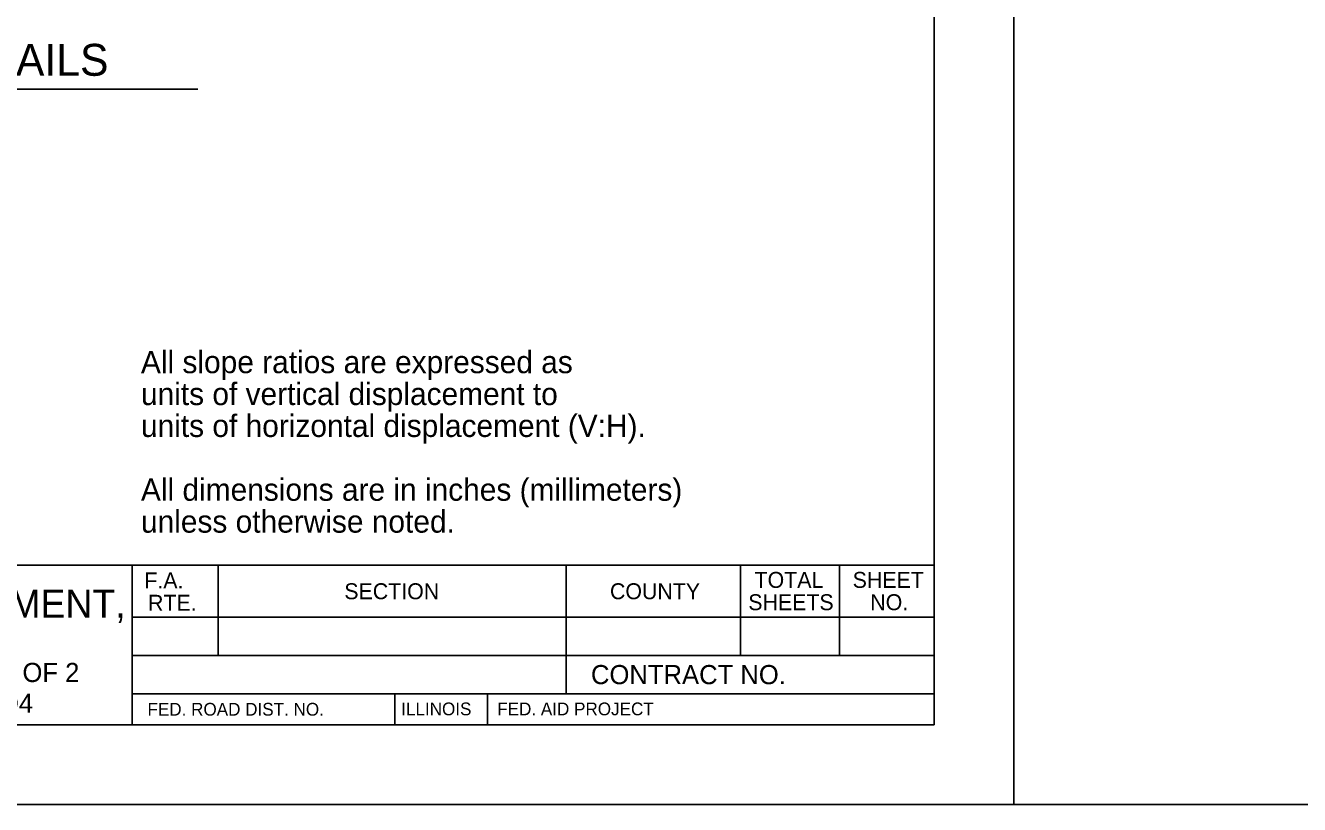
# Model space of a CAD drawing. Extents: x 99735 to 110633, y 79090 to 87272.
# Drawn here: x 108623.6 to 109022.7, y 82529.6 to 82773.9 of the extents above; entities that cross this region are included whole.
import ezdxf

# ---------------------------------------------------------------- set-up
doc = ezdxf.new("R2010")
doc.units = 0
doc.layers.add('Sheets_General Details', color=7, linetype='Continuous')

msp = doc.modelspace()

# ---------------------------------------------------------------- linework, layer by layer
at = {"layer": 'Sheets_General Details'}
for p, q in [((108933.28, 82529.63), (108933.28, 83629.63)), ((108933.28, 83629.63), (108933.28, 82529.63)), ((108394.28, 82753.86), (108677.58, 82753.85)), ((107333.28, 82604.63), (108908.28, 82604.63)), ((108656.99, 82604.63), (108656.99, 82554.63)), ((108684, 82604.63), (108684, 82576.37)), ((108793, 82604.63), (108793, 82564.37)), ((108847.6, 82604.63), (108847.6, 82576.37)), ((108878.64, 82604.63), (108878.64, 82576.37)), ((108656.99, 82588.37), (108908.28, 82588.37)), ((108656.99, 82576.37), (108908.28, 82576.37)), ((108656.99, 82564.37), (108908.28, 82564.37)), ((108739.35, 82564.37), (108739.35, 82554.63)), ((108768.35, 82564.37), (108768.35, 82554.63)), ((108933.28, 82529.63), (107233.28, 82529.63)), ((110633.28, 82529.63), (108933.28, 82529.63))]:
    msp.add_line(p, q, dxfattribs=at)
for points in [[(107233.28, 82529.63), (108933.28, 82529.63), (108933.28, 83629.63), (107233.28, 83629.63)], [(108933.28, 82529.63), (110633.28, 82529.63), (110633.28, 83629.63), (108933.28, 83629.63)], [(107333.28, 83604.63), (108908.28, 83604.63), (108908.28, 82554.63), (107333.28, 82554.63)], [(107333.28, 83604.62), (108908.28, 83604.62), (108908.28, 82604.63), (107333.28, 82604.63)]]:
    msp.add_lwpolyline(points, close=True, dxfattribs=at)

# ---------------------------------------------------------------- texts
for s, height, p in [('EROSION CONTROL BLANKET DETAILS', 10, (108394.75, 82758.09)), ('All slope ratios are expressed as', 7, (108659.79, 82664.86)), ('units of vertical displacement to', 7, (108659.79, 82654.86)), ('units of horizontal displacement (V:H).', 7, (108659.79, 82644.86)), ('All dimensions are in inches (millimeters) ', 7, (108659.79, 82624.86)), ('unless otherwise noted.', 7, (108659.79, 82614.86)), ('TOTAL', 4.999, (108852.02, 82597.56)), ('SHEET', 4.999, (108882.75, 82597.56)), ('F.A. ', 5, (108660.85, 82597.38)), ('SECTION', 4.999, (108723.5, 82594)), ('COUNTY', 4.999, (108806.72, 82594)), ('WATERWAY EROSION CONTROL, UPSTREAM TREATMENT,', 8.75, (108318.89, 82588.22)), ('RTE.', 5, (108662.01, 82590.38)), ('SHEETS', 4.999, (108850.05, 82590.56)), ('NO.', 4.999, (108888.27, 82590.56)), ('SHT. 1 OF 2', 6, (108595.47, 82568.04)), ('CONTRACT NO.      ', 6, (108800.77, 82567.37)), ('   CADD STD. 285106-D4', 6, (108534.15, 82558.4)), ('FED. ROAD DIST. NO.  ', 4, (108661.83, 82557.5)), ('ILLINOIS', 4, (108741.32, 82557.61)), ('FED. AID PROJECT', 4, (108771.4, 82557.61))]:
    msp.add_text(s, height=height, dxfattribs=at).set_placement(p)

doc.saveas('drawing.dxf')
